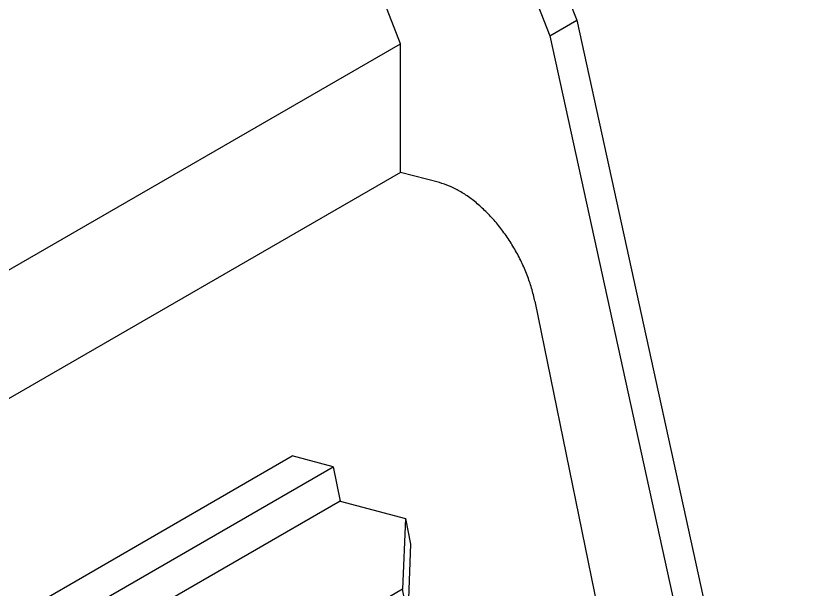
# Model space of a CAD drawing. Header units: millimetres. Extents: x 861 to 27901, y 673 to 17923.
# Drawn here: x 24661.3 to 24920.8, y 7323.2 to 7513.3 of the extents above; entities that cross this region are included whole.
import ezdxf

# ---------------------------------------------------------------- set-up
doc = ezdxf.new("R2010")
doc.units = ezdxf.units.MM
doc.header["$LTSCALE"] = 33.3

msp = doc.modelspace()

# ---------------------------------------------------------------- linework, layer by layer
at = {"color": 7, "linetype": 'Continuous', "lineweight": 25}
for p, q in [((24788.9, 7504.02), (24582.28, 8036.55)), ((24671.05, 7968.12), (24847.35, 7511.78)), ((24662.08, 7962.94), (24838.38, 7506.6)), ((24838.38, 7506.6), (24847.35, 7511.78)), ((24847.35, 7511.78), (24920.8, 7176.76)), ((24838.38, 7506.6), (24911.83, 7171.58)), ((24006.04, 7052.09), (24788.9, 7504.02)), ((24788.9, 7461.38), (24788.9, 7504.02)), ((24788.9, 7461.38), (24017.49, 7016.06)), ((24801.8, 7457.98), (24788.9, 7461.38)), ((24833.47, 7418.66), (24854.95, 7313.71)), ((24186.77, 7040.55), (24753.01, 7367.44)), ((24766.54, 7363.81), (24753.01, 7367.44)), ((24200.3, 7036.93), (24766.54, 7363.81)), ((24766.54, 7363.81), (24768.87, 7352.46)), ((24768.87, 7352.46), (24202.63, 7025.58)), ((24768.87, 7352.46), (24790.53, 7346.66)), ((24790.53, 7346.66), (24789.57, 7323.23)), ((24790.53, 7346.66), (24792.27, 7338.15)), ((24792.27, 7338.15), (24791.31, 7314.72)), ((24789.57, 7323.23), (24279.39, 7028.71)), ((24791.31, 7314.72), (24789.57, 7323.23))]:
    msp.add_line(p, q, dxfattribs=at)
msp.add_open_spline([(24833.47, 7418.66), (24833.14, 7420.1), (24832.47, 7422.97), (24830.95, 7427.36), (24829.07, 7431.7), (24826.83, 7435.93), (24824.28, 7439.98), (24821.46, 7443.78), (24818.41, 7447.26), (24815.2, 7450.37), (24811.87, 7453.04), (24808.49, 7455.23), (24805.1, 7456.95), (24802.9, 7457.63), (24801.8, 7457.98)], degree=3, dxfattribs=at)

doc.saveas('drawing.dxf')
